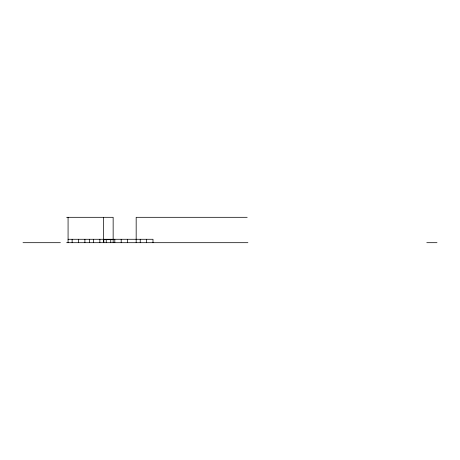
<?xml version="1.0" encoding="UTF-8"?>
<svg xmlns="http://www.w3.org/2000/svg" width="460" height="460" viewBox="0 0 460 460"><rect width="100%" height="100%" fill="white"/><g stroke="black" fill="none" stroke-linecap="round" stroke-linejoin="round"><path stroke-width="0.69" d="M66.625 217.31L113.148 217.31L113.148 242.69M247.187 217.31L136.171 217.31L136.171 242.69M68.074 239.28L152.996 239.28L152.996 242.69M103.506 239.424L113.148 239.424M23 242.69L60.381 242.69M66.625 242.69L247.911 242.69M426.794 242.69L437 242.69M146.613 239.28L146.613 242.69M140.231 239.28L140.231 242.69M127.575 239.28L127.575 242.69M121.193 239.28L121.193 242.69M114.81 239.28L114.81 242.69M110.751 239.28L110.751 242.69M106.237 239.28L106.237 242.69M103.822 239.424L103.822 242.69M103.506 217.31L103.506 242.69M99.854 239.28L99.854 242.69M93.472 239.28L93.472 242.69M89.412 239.28L89.412 242.69M84.899 239.28L84.899 242.69M78.516 239.28L78.516 242.69M72.134 239.28L72.134 242.69M68.074 217.31L68.074 242.69"/></g></svg>
